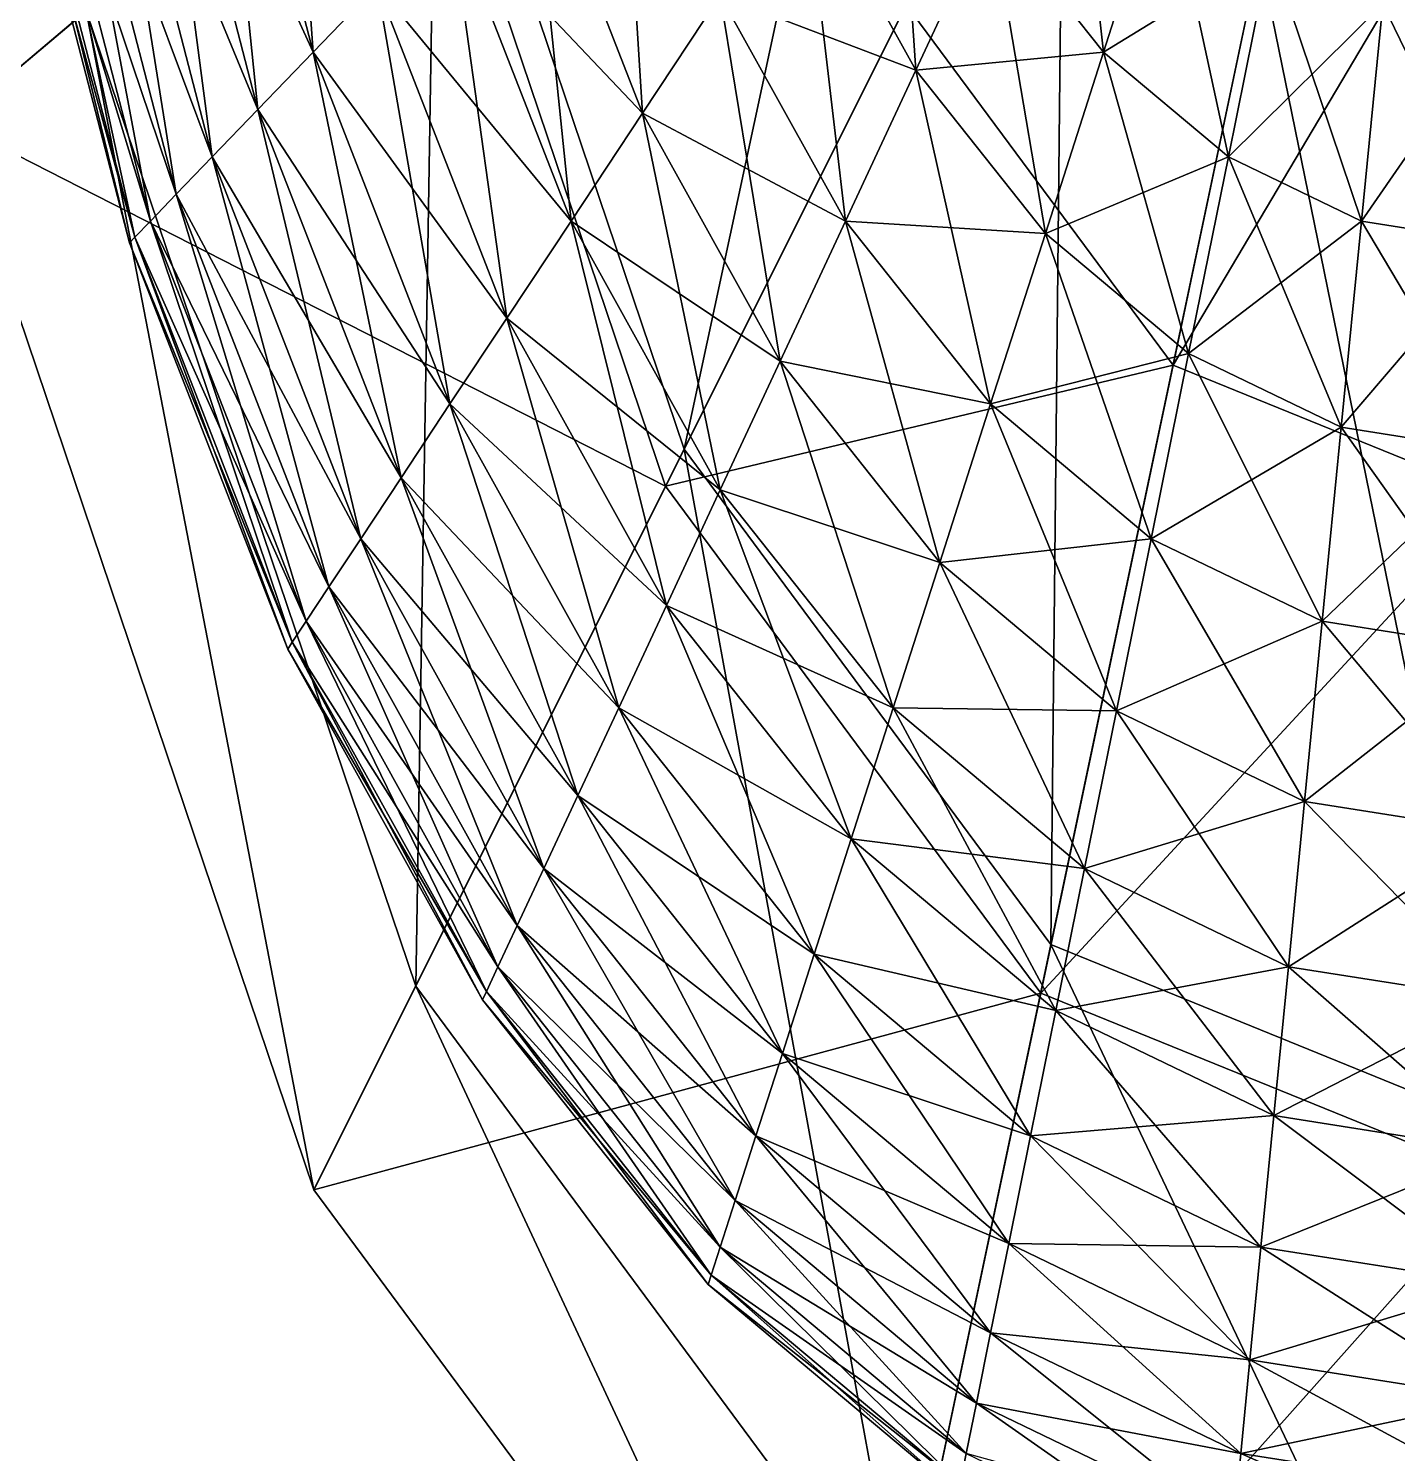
# Model space of a CAD drawing. Header units: metres. Extents: x -1.48 to 1.48, y -3.04 to 2.
# Drawn here: x -0.4557 to -0.0314, y -2.8162 to -2.3746 of the extents above; entities that cross this region are included whole.
import ezdxf

# ---------------------------------------------------------------- set-up
doc = ezdxf.new("R2010")
doc.units = ezdxf.units.M

msp = doc.modelspace()

# ---------------------------------------------------------------- linework, layer by layer
at = {"layer": 'Sphere 2'}
for points in [[(-0.33677, -2.28393, -0.005), (-0.47897, -2.40381, -0.005), (-0.52, -2, -0.005)], [(-0.47897, -2.40381, -0.005), (-0.4378, -2.3691, -0.22336), (-0.4753, -2, -0.22336)], [(0, -2.38181, -0.48945), (0, -2, -0.525), (-0.07412, -2.35168, -0.48945)], [(-0.25246, -2.50493, -0.38687), (-0.17584, -2.14825, -0.48945), (-0.32926, -2.2776, -0.38687)], [(-0.25246, -2.50493, -0.38687), (-0.13483, -2.26965, -0.48945), (-0.17584, -2.14825, -0.48945)], [(-0.1388, -2.65853, -0.38687), (-0.13483, -2.26965, -0.48945), (-0.25246, -2.50493, -0.38687)], [(-0.1388, -2.65853, -0.38687), (-0.07412, -2.35168, -0.48945), (-0.13483, -2.26965, -0.48945)], [(-0.33568, -2.67136, -0.22336), (-0.32926, -2.2776, -0.38687), (-0.4378, -2.3691, -0.22336)], [(-0.33568, -2.67136, -0.22336), (-0.25246, -2.50493, -0.38687), (-0.32926, -2.2776, -0.38687)], [(-0.25822, -2.51644, -0.005), (-0.47897, -2.40381, -0.005), (-0.33677, -2.28393, -0.005)], [(-0.18362, -2.36725, -0.005), (-0.25822, -2.51644, -0.005), (-0.33677, -2.28393, -0.005)], [(-0.05994, -2.28439, -0.005), (-0.10095, -2.47897, -0.005), (-0.18362, -2.36725, -0.005)], [(0, -2.30875, -0.005), (-0.10095, -2.47897, -0.005), (-0.05994, -2.28439, -0.005)], [(0, -2.30875, -0.005), (0, -2.52, -0.005), (-0.10095, -2.47897, -0.005)], [(0, -2.71494, -0.38687), (-0.07412, -2.35168, -0.48945), (-0.1388, -2.65853, -0.38687)], [(0, -2.71494, -0.38687), (0, -2.38181, -0.48945), (-0.07412, -2.35168, -0.48945)], [(-0.36725, -2.7345, -0.005), (-0.4378, -2.3691, -0.22336), (-0.47897, -2.40381, -0.005)], [(-0.36725, -2.7345, -0.005), (-0.33568, -2.67136, -0.22336), (-0.4378, -2.3691, -0.22336)], [(-0.10095, -2.47897, -0.005), (-0.25822, -2.51644, -0.005), (-0.18362, -2.36725, -0.005)], [(-0.25822, -2.51644, -0.005), (-0.36725, -2.7345, -0.005), (-0.47897, -2.40381, -0.005)], [(-0.10095, -2.47897, -0.005), (-0.14196, -2.67355, -0.005), (-0.25822, -2.51644, -0.005)], [(0, -2.52, -0.005), (-0.14196, -2.67355, -0.005), (-0.10095, -2.47897, -0.005)], [(-0.18455, -2.8756, -0.22336), (-0.25246, -2.50493, -0.38687), (-0.33568, -2.67136, -0.22336)], [(-0.18455, -2.8756, -0.22336), (-0.1388, -2.65853, -0.38687), (-0.25246, -2.50493, -0.38687)], [(-0.14196, -2.67355, -0.005), (-0.36725, -2.7345, -0.005), (-0.25822, -2.51644, -0.005)], [(0, -2.52, -0.005), (0, -2.73125, -0.005), (-0.14196, -2.67355, -0.005)], [(0, -2.9506, -0.22336), (-0.1388, -2.65853, -0.38687), (-0.18455, -2.8756, -0.22336)], [(0, -2.9506, -0.22336), (0, -2.71494, -0.38687), (-0.1388, -2.65853, -0.38687)], [(-0.2019, -2.95794, -0.005), (-0.33568, -2.67136, -0.22336), (-0.36725, -2.7345, -0.005)], [(-0.2019, -2.95794, -0.005), (-0.18455, -2.8756, -0.22336), (-0.33568, -2.67136, -0.22336)], [(-0.14196, -2.67355, -0.005), (-0.2019, -2.95794, -0.005), (-0.36725, -2.7345, -0.005)], [(0, -2.73125, -0.005), (-0.2019, -2.95794, -0.005), (-0.14196, -2.67355, -0.005)], [(0, -2.73125, -0.005), (0, -3.04, -0.005), (-0.2019, -2.95794, -0.005)]]:
    msp.add_3dface(points, dxfattribs=at)
at = {"layer": 'Sphere 3'}
for points in [[(-0.3675, -2.38192, -0.245), (-0.37718, -2.24711, -0.28105), (-0.39876, -2.26125, -0.245)], [(-0.3675, -2.38192, -0.245), (-0.34761, -2.36125, -0.28105), (-0.37718, -2.24711, -0.28105)], [(-0.3675, -2.38192, 0.245), (-0.41731, -2.2734, 0.20708), (-0.39876, -2.26125, 0.245)], [(-0.38459, -2.39968, -0.20708), (-0.39876, -2.26125, -0.245), (-0.41731, -2.2734, -0.20708)], [(-0.34761, -2.36125, 0.28105), (-0.3675, -2.38192, 0.245), (-0.39876, -2.26125, 0.245)], [(-0.38459, -2.39968, -0.20708), (-0.3675, -2.38192, -0.245), (-0.39876, -2.26125, -0.245)], [(-0.38459, -2.39968, 0.20708), (-0.43268, -2.28347, 0.16759), (-0.41731, -2.2734, 0.20708)], [(-0.39876, -2.4144, -0.16759), (-0.41731, -2.2734, -0.20708), (-0.43268, -2.28347, -0.16759)], [(-0.3675, -2.38192, 0.245), (-0.38459, -2.39968, 0.20708), (-0.41731, -2.2734, 0.20708)], [(-0.39876, -2.4144, -0.16759), (-0.38459, -2.39968, -0.20708), (-0.41731, -2.2734, -0.20708)], [(-0.39876, -2.4144, 0.16759), (-0.44476, -2.29138, 0.12682), (-0.43268, -2.28347, 0.16759)], [(-0.40989, -2.42597, -0.12682), (-0.43268, -2.28347, -0.16759), (-0.44476, -2.29138, -0.12682)], [(-0.38459, -2.39968, 0.20708), (-0.39876, -2.4144, 0.16759), (-0.43268, -2.28347, 0.16759)], [(-0.40989, -2.42597, -0.12682), (-0.39876, -2.4144, -0.16759), (-0.43268, -2.28347, -0.16759)], [(-0.26542, -2.40089, -0.34648), (-0.27277, -2.28347, -0.37536), (-0.30006, -2.31183, -0.34648)], [(-0.26542, -2.40089, -0.34648), (-0.24128, -2.36442, -0.37536), (-0.27277, -2.28347, -0.37536)], [(-0.18066, -2.38754, -0.40138), (-0.18768, -2.28347, -0.42435), (-0.2153, -2.32518, -0.40138)], [(-0.18066, -2.38754, -0.40138), (-0.15748, -2.33782, -0.42435), (-0.18768, -2.28347, -0.42435)], [(-0.1225, -2.38192, -0.42435), (-0.13311, -2.28554, -0.44409), (-0.15748, -2.33782, -0.42435)], [(-0.1225, -2.38192, -0.42435), (-0.10354, -2.32281, -0.44409), (-0.13311, -2.28554, -0.44409)], [(-0.40989, -2.42597, 0.12682), (-0.45345, -2.29708, 0.08509), (-0.44476, -2.29138, 0.12682)], [(-0.4179, -2.4343, -0.08509), (-0.44476, -2.29138, -0.12682), (-0.45345, -2.29708, -0.08509)], [(-0.39876, -2.4144, 0.16759), (-0.40989, -2.42597, 0.12682), (-0.44476, -2.29138, 0.12682)], [(-0.4179, -2.4343, -0.08509), (-0.40989, -2.42597, -0.12682), (-0.44476, -2.29138, -0.12682)], [(-0.42274, -2.43932, 0.04271), (-0.46045, -2.30166, 0), (-0.4587, -2.30051, 0.04271)], [(-0.42435, -2.441, 0), (-0.4587, -2.30051, -0.04271), (-0.46045, -2.30166, 0)], [(-0.4179, -2.4343, 0.08509), (-0.4587, -2.30051, 0.04271), (-0.45345, -2.29708, 0.08509)], [(-0.42274, -2.43932, -0.04271), (-0.45345, -2.29708, -0.08509), (-0.4587, -2.30051, -0.04271)], [(-0.4179, -2.4343, 0.08509), (-0.42274, -2.43932, 0.04271), (-0.4587, -2.30051, 0.04271)], [(-0.42435, -2.441, 0), (-0.42274, -2.43932, -0.04271), (-0.4587, -2.30051, -0.04271)], [(-0.40989, -2.42597, 0.12682), (-0.4179, -2.4343, 0.08509), (-0.45345, -2.29708, 0.08509)], [(-0.42274, -2.43932, -0.04271), (-0.4179, -2.4343, -0.08509), (-0.45345, -2.29708, -0.08509)], [(-0.42274, -2.43932, 0.04271), (-0.42435, -2.441, 0), (-0.46045, -2.30166, 0)], [(-0.26542, -2.40089, 0.34648), (-0.32507, -2.33783, 0.31497), (-0.30006, -2.31183, 0.34648)], [(-0.28754, -2.4343, -0.31497), (-0.30006, -2.31183, -0.34648), (-0.32507, -2.33783, -0.31497)], [(-0.24128, -2.36442, 0.37536), (-0.26542, -2.40089, 0.34648), (-0.30006, -2.31183, 0.34648)], [(-0.28754, -2.4343, -0.31497), (-0.26542, -2.40089, -0.34648), (-0.30006, -2.31183, -0.34648)], [(-0.18066, -2.38754, 0.40138), (-0.24128, -2.36442, 0.37536), (-0.2153, -2.32518, 0.40138)], [(-0.20245, -2.4343, -0.37536), (-0.2153, -2.32518, -0.40138), (-0.24128, -2.36442, -0.37536)], [(-0.15748, -2.33783, 0.42435), (-0.18066, -2.38754, 0.40138), (-0.2153, -2.32518, 0.40138)], [(-0.20245, -2.4343, -0.37536), (-0.18066, -2.38754, -0.40138), (-0.2153, -2.32518, -0.40138)], [(-0.10354, -2.32281, 0.44409), (-0.1225, -2.38192, 0.42435), (-0.15748, -2.33783, 0.42435)], [(-0.07083, -2.35027, 0.44409), (-0.1225, -2.38192, 0.42435), (-0.10354, -2.32281, 0.44409)], [(-0.08379, -2.4144, -0.42435), (-0.10354, -2.32281, -0.44409), (-0.1225, -2.38192, -0.42435)], [(-0.08379, -2.4144, -0.42435), (-0.07083, -2.35027, -0.44409), (-0.10354, -2.32281, -0.44409)], [(-0.28754, -2.4343, 0.31497), (-0.34761, -2.36125, 0.28105), (-0.32507, -2.33783, 0.31497)], [(-0.30748, -2.46441, -0.28105), (-0.32507, -2.33783, -0.31497), (-0.34761, -2.36125, -0.28105)], [(-0.26542, -2.40089, 0.34648), (-0.28754, -2.4343, 0.31497), (-0.32507, -2.33783, 0.31497)], [(-0.30748, -2.46441, -0.28105), (-0.28754, -2.4343, -0.31497), (-0.32507, -2.33783, -0.31497)], [(-0.14052, -2.43812, -0.40138), (-0.15748, -2.33782, -0.42435), (-0.18066, -2.38754, -0.40138)], [(-0.1225, -2.38192, 0.42435), (-0.18066, -2.38754, 0.40138), (-0.15748, -2.33783, 0.42435)], [(-0.14052, -2.43812, -0.40138), (-0.1225, -2.38192, -0.42435), (-0.15748, -2.33782, -0.42435)], [(-0.07083, -2.35027, 0.44409), (-0.08379, -2.4144, 0.42435), (-0.1225, -2.38192, 0.42435)], [(-0.03596, -2.36709, 0.44409), (-0.08379, -2.4144, 0.42435), (-0.07083, -2.35027, 0.44409)], [(-0.04254, -2.4343, -0.42435), (-0.07083, -2.35027, -0.44409), (-0.08379, -2.4144, -0.42435)], [(-0.04254, -2.4343, -0.42435), (-0.03596, -2.36709, -0.44409), (-0.07083, -2.35027, -0.44409)], [(-0.30748, -2.46441, 0.28105), (-0.3675, -2.38192, 0.245), (-0.34761, -2.36125, 0.28105)], [(-0.32507, -2.49098, -0.245), (-0.34761, -2.36125, -0.28105), (-0.3675, -2.38192, -0.245)], [(-0.28754, -2.4343, 0.31497), (-0.30748, -2.46441, 0.28105), (-0.34761, -2.36125, 0.28105)], [(-0.32507, -2.49098, -0.245), (-0.30748, -2.46441, -0.28105), (-0.34761, -2.36125, -0.28105)], [(-0.20245, -2.4343, 0.37536), (-0.26542, -2.40089, 0.34648), (-0.24128, -2.36442, 0.37536)], [(-0.22271, -2.47776, -0.34648), (-0.24128, -2.36442, -0.37536), (-0.26542, -2.40089, -0.34648)], [(-0.18066, -2.38754, 0.40138), (-0.20245, -2.4343, 0.37536), (-0.24128, -2.36442, 0.37536)], [(-0.22271, -2.47776, -0.34648), (-0.20245, -2.4343, -0.37536), (-0.24128, -2.36442, -0.37536)], [(-0.03596, -2.36709, 0.44409), (-0.04254, -2.4343, 0.42435), (-0.08379, -2.4144, 0.42435)], [(0, -2.37275, 0.44409), (-0.04254, -2.4343, 0.42435), (-0.03596, -2.36709, 0.44409)], [(0, -2.441, -0.42435), (-0.03596, -2.36709, -0.44409), (-0.04254, -2.4343, -0.42435)], [(0, -2.441, -0.42435), (0, -2.37275, -0.44409), (-0.03596, -2.36709, -0.44409)], [(0, -2.37275, 0.44409), (0, -2.441, 0.42435), (-0.04254, -2.4343, 0.42435)], [(-0.32507, -2.49098, 0.245), (-0.38459, -2.39968, 0.20708), (-0.3675, -2.38192, 0.245)], [(-0.34019, -2.51382, -0.20708), (-0.3675, -2.38192, -0.245), (-0.38459, -2.39968, -0.20708)], [(-0.30748, -2.46441, 0.28105), (-0.32507, -2.49098, 0.245), (-0.3675, -2.38192, 0.245)], [(-0.34019, -2.51382, -0.20708), (-0.32507, -2.49098, -0.245), (-0.3675, -2.38192, -0.245)], [(-0.1225, -2.38192, 0.42435), (-0.14052, -2.43812, 0.40138), (-0.18066, -2.38754, 0.40138)], [(-0.08379, -2.4144, 0.42435), (-0.14052, -2.43812, 0.40138), (-0.1225, -2.38192, 0.42435)], [(-0.09612, -2.47538, -0.40138), (-0.1225, -2.38192, -0.42435), (-0.14052, -2.43812, -0.40138)], [(-0.09612, -2.47538, -0.40138), (-0.08379, -2.4144, -0.42435), (-0.1225, -2.38192, -0.42435)], [(-0.14052, -2.43812, 0.40138), (-0.20245, -2.4343, 0.37536), (-0.18066, -2.38754, 0.40138)], [(-0.15748, -2.49098, -0.37536), (-0.18066, -2.38754, -0.40138), (-0.20245, -2.4343, -0.37536)], [(-0.15748, -2.49098, -0.37536), (-0.14052, -2.43812, -0.40138), (-0.18066, -2.38754, -0.40138)], [(-0.34019, -2.51382, 0.20708), (-0.39876, -2.4144, 0.16759), (-0.38459, -2.39968, 0.20708)], [(-0.35272, -2.53275, -0.16759), (-0.38459, -2.39968, -0.20708), (-0.39876, -2.4144, -0.16759)], [(-0.32507, -2.49098, 0.245), (-0.34019, -2.51382, 0.20708), (-0.38459, -2.39968, 0.20708)], [(-0.35272, -2.53275, -0.16759), (-0.34019, -2.51382, -0.20708), (-0.38459, -2.39968, -0.20708)], [(-0.22271, -2.47776, 0.34648), (-0.28754, -2.4343, 0.31497), (-0.26542, -2.40089, 0.34648)], [(-0.24128, -2.51758, -0.31497), (-0.26542, -2.40089, -0.34648), (-0.28754, -2.4343, -0.31497)], [(-0.20245, -2.4343, 0.37536), (-0.22271, -2.47776, 0.34648), (-0.26542, -2.40089, 0.34648)], [(-0.24128, -2.51758, -0.31497), (-0.22271, -2.47776, -0.34648), (-0.26542, -2.40089, -0.34648)], [(-0.35272, -2.53275, 0.16759), (-0.40989, -2.42597, 0.12682), (-0.39876, -2.4144, 0.16759)], [(-0.36257, -2.54762, -0.12682), (-0.39876, -2.4144, -0.16759), (-0.40989, -2.42597, -0.12682)], [(-0.34019, -2.51382, 0.20708), (-0.35272, -2.53275, 0.16759), (-0.39876, -2.4144, 0.16759)], [(-0.36257, -2.54762, -0.12682), (-0.35272, -2.53275, -0.16759), (-0.39876, -2.4144, -0.16759)], [(-0.08379, -2.4144, 0.42435), (-0.09612, -2.47538, 0.40138), (-0.14052, -2.43812, 0.40138)], [(-0.04254, -2.4343, 0.42435), (-0.09612, -2.47538, 0.40138), (-0.08379, -2.4144, 0.42435)], [(-0.0488, -2.49821, -0.40138), (-0.08379, -2.4144, -0.42435), (-0.09612, -2.47538, -0.40138)], [(-0.0488, -2.49821, -0.40138), (-0.04254, -2.4343, -0.42435), (-0.08379, -2.4144, -0.42435)], [(-0.36257, -2.54762, 0.12682), (-0.4179, -2.4343, 0.08509), (-0.40989, -2.42597, 0.12682)], [(-0.36966, -2.55833, -0.08509), (-0.40989, -2.42597, -0.12682), (-0.4179, -2.4343, -0.08509)], [(-0.35272, -2.53275, 0.16759), (-0.36257, -2.54762, 0.12682), (-0.40989, -2.42597, 0.12682)], [(-0.36966, -2.55833, -0.08509), (-0.36257, -2.54762, -0.12682), (-0.40989, -2.42597, -0.12682)], [(-0.36966, -2.55833, 0.08509), (-0.42274, -2.43932, 0.04271), (-0.4179, -2.4343, 0.08509)], [(-0.37393, -2.56478, -0.04271), (-0.4179, -2.4343, -0.08509), (-0.42274, -2.43932, -0.04271)], [(-0.36257, -2.54762, 0.12682), (-0.36966, -2.55833, 0.08509), (-0.4179, -2.4343, 0.08509)], [(-0.37393, -2.56478, -0.04271), (-0.36966, -2.55833, -0.08509), (-0.4179, -2.4343, -0.08509)], [(-0.24128, -2.51758, 0.31497), (-0.30748, -2.46441, 0.28105), (-0.28754, -2.4343, 0.31497)], [(-0.258, -2.55346, -0.28105), (-0.28754, -2.4343, -0.31497), (-0.30748, -2.46441, -0.28105)], [(-0.22271, -2.47776, 0.34648), (-0.24128, -2.51758, 0.31497), (-0.28754, -2.4343, 0.31497)], [(-0.258, -2.55346, -0.28105), (-0.24128, -2.51758, -0.31497), (-0.28754, -2.4343, -0.31497)], [(-0.15748, -2.49098, 0.37536), (-0.22271, -2.47776, 0.34648), (-0.20245, -2.4343, 0.37536)], [(-0.17324, -2.54011, -0.34648), (-0.20245, -2.4343, -0.37536), (-0.22271, -2.47776, -0.34648)], [(-0.14052, -2.43812, 0.40138), (-0.15748, -2.49098, 0.37536), (-0.20245, -2.4343, 0.37536)], [(-0.17324, -2.54011, -0.34648), (-0.15748, -2.49098, -0.37536), (-0.20245, -2.4343, -0.37536)], [(-0.04254, -2.4343, 0.42435), (-0.0488, -2.49821, 0.40138), (-0.09612, -2.47538, 0.40138)], [(0, -2.441, 0.42435), (-0.0488, -2.49821, 0.40138), (-0.04254, -2.4343, 0.42435)], [(0, -2.50589, -0.40138), (-0.04254, -2.4343, -0.42435), (-0.0488, -2.49821, -0.40138)], [(0, -2.50589, -0.40138), (0, -2.441, -0.42435), (-0.04254, -2.4343, -0.42435)], [(-0.37393, -2.56478, 0.04271), (-0.42435, -2.441, 0), (-0.42274, -2.43932, 0.04271)], [(-0.37536, -2.56694, 0), (-0.42274, -2.43932, -0.04271), (-0.42435, -2.441, 0)], [(-0.37393, -2.56478, 0.04271), (-0.37536, -2.56694, 0), (-0.42435, -2.441, 0)], [(-0.36966, -2.55833, 0.08509), (-0.37393, -2.56478, 0.04271), (-0.42274, -2.43932, 0.04271)], [(-0.37536, -2.56694, 0), (-0.37393, -2.56478, -0.04271), (-0.42274, -2.43932, -0.04271)], [(-0.09612, -2.47538, 0.40138), (-0.15748, -2.49098, 0.37536), (-0.14052, -2.43812, 0.40138)], [(-0.10772, -2.53275, -0.37536), (-0.14052, -2.43812, -0.40138), (-0.15748, -2.49098, -0.37536)], [(-0.10772, -2.53275, -0.37536), (-0.09612, -2.47538, -0.40138), (-0.14052, -2.43812, -0.40138)], [(0, -2.441, 0.42435), (0, -2.50589, 0.40138), (-0.0488, -2.49821, 0.40138)], [(-0.258, -2.55346, 0.28105), (-0.32507, -2.49098, 0.245), (-0.30748, -2.46441, 0.28105)], [(-0.27277, -2.58513, -0.245), (-0.30748, -2.46441, -0.28105), (-0.32507, -2.49098, -0.245)], [(-0.24128, -2.51758, 0.31497), (-0.258, -2.55346, 0.28105), (-0.30748, -2.46441, 0.28105)], [(-0.27277, -2.58513, -0.245), (-0.258, -2.55346, -0.28105), (-0.30748, -2.46441, -0.28105)], [(-0.09612, -2.47538, 0.40138), (-0.10772, -2.53275, 0.37536), (-0.15748, -2.49098, 0.37536)], [(-0.0488, -2.49821, 0.40138), (-0.10772, -2.53275, 0.37536), (-0.09612, -2.47538, 0.40138)], [(-0.05469, -2.55832, -0.37536), (-0.09612, -2.47538, -0.40138), (-0.10772, -2.53275, -0.37536)], [(-0.05469, -2.55832, -0.37536), (-0.0488, -2.49821, -0.40138), (-0.09612, -2.47538, -0.40138)], [(-0.17324, -2.54011, 0.34648), (-0.24128, -2.51758, 0.31497), (-0.22271, -2.47776, 0.34648)], [(-0.18768, -2.58513, -0.31497), (-0.22271, -2.47776, -0.34648), (-0.24128, -2.51758, -0.31497)], [(-0.15748, -2.49098, 0.37536), (-0.17324, -2.54011, 0.34648), (-0.22271, -2.47776, 0.34648)], [(-0.18768, -2.58513, -0.31497), (-0.17324, -2.54011, -0.34648), (-0.22271, -2.47776, -0.34648)], [(-0.27277, -2.58513, 0.245), (-0.34019, -2.51382, 0.20708), (-0.32507, -2.49098, 0.245)], [(-0.28545, -2.61235, -0.20708), (-0.32507, -2.49098, -0.245), (-0.34019, -2.51382, -0.20708)], [(-0.258, -2.55346, 0.28105), (-0.27277, -2.58513, 0.245), (-0.32507, -2.49098, 0.245)], [(-0.28545, -2.61235, -0.20708), (-0.27277, -2.58513, -0.245), (-0.32507, -2.49098, -0.245)], [(-0.10772, -2.53275, 0.37536), (-0.17324, -2.54011, 0.34648), (-0.15748, -2.49098, 0.37536)], [(-0.1185, -2.58606, -0.34648), (-0.15748, -2.49098, -0.37536), (-0.17324, -2.54011, -0.34648)], [(-0.1185, -2.58606, -0.34648), (-0.10772, -2.53275, -0.37536), (-0.15748, -2.49098, -0.37536)], [(-0.0488, -2.49821, 0.40138), (-0.05469, -2.55832, 0.37536), (-0.10772, -2.53275, 0.37536)], [(0, -2.50589, 0.40138), (-0.05469, -2.55832, 0.37536), (-0.0488, -2.49821, 0.40138)], [(0, -2.56694, -0.37536), (-0.0488, -2.49821, -0.40138), (-0.05469, -2.55832, -0.37536)], [(0, -2.56694, -0.37536), (0, -2.50589, -0.40138), (-0.0488, -2.49821, -0.40138)], [(0, -2.50589, 0.40138), (0, -2.56694, 0.37536), (-0.05469, -2.55832, 0.37536)], [(-0.28545, -2.61235, 0.20708), (-0.35272, -2.53275, 0.16759), (-0.34019, -2.51382, 0.20708)], [(-0.29597, -2.6349, -0.16759), (-0.34019, -2.51382, -0.20708), (-0.35272, -2.53275, -0.16759)], [(-0.27277, -2.58513, 0.245), (-0.28545, -2.61235, 0.20708), (-0.34019, -2.51382, 0.20708)], [(-0.29597, -2.6349, -0.16759), (-0.28545, -2.61235, -0.20708), (-0.34019, -2.51382, -0.20708)], [(-0.18768, -2.58513, 0.31497), (-0.258, -2.55346, 0.28105), (-0.24128, -2.51758, 0.31497)], [(-0.20069, -2.6257, -0.28105), (-0.24128, -2.51758, -0.31497), (-0.258, -2.55346, -0.28105)], [(-0.17324, -2.54011, 0.34648), (-0.18768, -2.58513, 0.31497), (-0.24128, -2.51758, 0.31497)], [(-0.20069, -2.6257, -0.28105), (-0.18768, -2.58513, -0.31497), (-0.24128, -2.51758, -0.31497)], [(-0.29597, -2.6349, 0.16759), (-0.36257, -2.54762, 0.12682), (-0.35272, -2.53275, 0.16759)], [(-0.30423, -2.65263, -0.12682), (-0.35272, -2.53275, -0.16759), (-0.36257, -2.54762, -0.12682)], [(-0.28545, -2.61235, 0.20708), (-0.29597, -2.6349, 0.16759), (-0.35272, -2.53275, 0.16759)], [(-0.30423, -2.65263, -0.12682), (-0.29597, -2.6349, -0.16759), (-0.35272, -2.53275, -0.16759)], [(-0.10772, -2.53275, 0.37536), (-0.1185, -2.58606, 0.34648), (-0.17324, -2.54011, 0.34648)], [(-0.05469, -2.55832, 0.37536), (-0.1185, -2.58606, 0.34648), (-0.10772, -2.53275, 0.37536)], [(-0.06016, -2.61419, -0.34648), (-0.10772, -2.53275, -0.37536), (-0.1185, -2.58606, -0.34648)], [(-0.06016, -2.61419, -0.34648), (-0.05469, -2.55832, -0.37536), (-0.10772, -2.53275, -0.37536)], [(-0.1185, -2.58606, 0.34648), (-0.18768, -2.58513, 0.31497), (-0.17324, -2.54011, 0.34648)], [(-0.12838, -2.6349, -0.31497), (-0.17324, -2.54011, -0.34648), (-0.18768, -2.58513, -0.31497)], [(-0.12838, -2.6349, -0.31497), (-0.1185, -2.58606, -0.34648), (-0.17324, -2.54011, -0.34648)], [(-0.30423, -2.65263, 0.12682), (-0.36966, -2.55833, 0.08509), (-0.36257, -2.54762, 0.12682)], [(-0.31018, -2.66539, -0.08509), (-0.36257, -2.54762, -0.12682), (-0.36966, -2.55833, -0.08509)], [(-0.29597, -2.6349, 0.16759), (-0.30423, -2.65263, 0.12682), (-0.36257, -2.54762, 0.12682)], [(-0.31018, -2.66539, -0.08509), (-0.30423, -2.65263, -0.12682), (-0.36257, -2.54762, -0.12682)], [(-0.20069, -2.6257, 0.28105), (-0.27277, -2.58513, 0.245), (-0.258, -2.55346, 0.28105)], [(-0.21217, -2.6615, -0.245), (-0.258, -2.55346, -0.28105), (-0.27277, -2.58513, -0.245)], [(-0.18768, -2.58513, 0.31497), (-0.20069, -2.6257, 0.28105), (-0.258, -2.55346, 0.28105)], [(-0.21217, -2.6615, -0.245), (-0.20069, -2.6257, -0.28105), (-0.258, -2.55346, -0.28105)], [(-0.31018, -2.66539, 0.08509), (-0.37393, -2.56478, 0.04271), (-0.36966, -2.55833, 0.08509)], [(-0.31377, -2.67308, -0.04271), (-0.36966, -2.55833, -0.08509), (-0.37393, -2.56478, -0.04271)], [(-0.30423, -2.65263, 0.12682), (-0.31018, -2.66539, 0.08509), (-0.36966, -2.55833, 0.08509)], [(-0.31377, -2.67308, -0.04271), (-0.31018, -2.66539, -0.08509), (-0.36966, -2.55833, -0.08509)], [(-0.05469, -2.55832, 0.37536), (-0.06016, -2.61419, 0.34648), (-0.1185, -2.58606, 0.34648)], [(0, -2.56694, 0.37536), (-0.06016, -2.61419, 0.34648), (-0.05469, -2.55832, 0.37536)], [(0, -2.62367, -0.34648), (-0.05469, -2.55832, -0.37536), (-0.06016, -2.61419, -0.34648)], [(0, -2.62367, -0.34648), (0, -2.56694, -0.37536), (-0.05469, -2.55832, -0.37536)], [(-0.31377, -2.67308, 0.04271), (-0.37536, -2.56694, 0), (-0.37393, -2.56478, 0.04271)], [(-0.31496, -2.67565, 0), (-0.37393, -2.56478, -0.04271), (-0.37536, -2.56694, 0)], [(-0.31018, -2.66539, 0.08509), (-0.31377, -2.67308, 0.04271), (-0.37393, -2.56478, 0.04271)], [(-0.31496, -2.67565, 0), (-0.31377, -2.67308, -0.04271), (-0.37393, -2.56478, -0.04271)], [(-0.31377, -2.67308, 0.04271), (-0.31496, -2.67565, 0), (-0.37536, -2.56694, 0)], [(0, -2.56694, 0.37536), (0, -2.62367, 0.34648), (-0.06016, -2.61419, 0.34648)], [(-0.21217, -2.6615, 0.245), (-0.28545, -2.61235, 0.20708), (-0.27277, -2.58513, 0.245)], [(-0.22204, -2.69227, -0.20708), (-0.27277, -2.58513, -0.245), (-0.28545, -2.61235, -0.20708)], [(-0.20069, -2.6257, 0.28105), (-0.21217, -2.6615, 0.245), (-0.27277, -2.58513, 0.245)], [(-0.22204, -2.69227, -0.20708), (-0.21217, -2.6615, -0.245), (-0.27277, -2.58513, -0.245)], [(-0.12838, -2.6349, 0.31497), (-0.20069, -2.6257, 0.28105), (-0.18768, -2.58513, 0.31497)], [(-0.13728, -2.67892, -0.28105), (-0.18768, -2.58513, -0.31497), (-0.20069, -2.6257, -0.28105)], [(-0.1185, -2.58606, 0.34648), (-0.12838, -2.6349, 0.31497), (-0.18768, -2.58513, 0.31497)], [(-0.13728, -2.67892, -0.28105), (-0.12838, -2.6349, -0.31497), (-0.18768, -2.58513, -0.31497)], [(-0.06016, -2.61419, 0.34648), (-0.12838, -2.6349, 0.31497), (-0.1185, -2.58606, 0.34648)], [(-0.06518, -2.66539, -0.31497), (-0.1185, -2.58606, -0.34648), (-0.12838, -2.6349, -0.31497)], [(-0.06518, -2.66539, -0.31497), (-0.06016, -2.61419, -0.34648), (-0.1185, -2.58606, -0.34648)], [(-0.22204, -2.69227, 0.20708), (-0.29597, -2.6349, 0.16759), (-0.28545, -2.61235, 0.20708)], [(-0.23022, -2.71777, -0.16759), (-0.28545, -2.61235, -0.20708), (-0.29597, -2.6349, -0.16759)], [(-0.21217, -2.6615, 0.245), (-0.22204, -2.69227, 0.20708), (-0.28545, -2.61235, 0.20708)], [(-0.23022, -2.71777, -0.16759), (-0.22204, -2.69227, -0.20708), (-0.28545, -2.61235, -0.20708)], [(-0.06016, -2.61419, 0.34648), (-0.06518, -2.66539, 0.31497), (-0.12838, -2.6349, 0.31497)], [(0, -2.62367, 0.34648), (-0.06518, -2.66539, 0.31497), (-0.06016, -2.61419, 0.34648)], [(0, -2.67565, -0.31497), (-0.06016, -2.61419, -0.34648), (-0.06518, -2.66539, -0.31497)], [(0, -2.67565, -0.31497), (0, -2.62367, -0.34648), (-0.06016, -2.61419, -0.34648)], [(-0.13728, -2.67892, 0.28105), (-0.21217, -2.6615, 0.245), (-0.20069, -2.6257, 0.28105)], [(-0.14514, -2.71777, -0.245), (-0.20069, -2.6257, -0.28105), (-0.21217, -2.6615, -0.245)], [(-0.12838, -2.6349, 0.31497), (-0.13728, -2.67892, 0.28105), (-0.20069, -2.6257, 0.28105)], [(-0.14514, -2.71777, -0.245), (-0.13728, -2.67892, -0.28105), (-0.20069, -2.6257, -0.28105)], [(0, -2.62367, 0.34648), (0, -2.67565, 0.31497), (-0.06518, -2.66539, 0.31497)], [(-0.23022, -2.71777, 0.16759), (-0.30423, -2.65263, 0.12682), (-0.29597, -2.6349, 0.16759)], [(-0.23665, -2.73781, -0.12682), (-0.29597, -2.6349, -0.16759), (-0.30423, -2.65263, -0.12682)], [(-0.22204, -2.69227, 0.20708), (-0.23022, -2.71777, 0.16759), (-0.29597, -2.6349, 0.16759)], [(-0.23665, -2.73781, -0.12682), (-0.23022, -2.71777, -0.16759), (-0.29597, -2.6349, -0.16759)], [(-0.06518, -2.66539, 0.31497), (-0.13728, -2.67892, 0.28105), (-0.12838, -2.6349, 0.31497)], [(-0.0697, -2.71151, -0.28105), (-0.12838, -2.6349, -0.31497), (-0.13728, -2.67892, -0.28105)], [(-0.0697, -2.71151, -0.28105), (-0.06518, -2.66539, -0.31497), (-0.12838, -2.6349, -0.31497)], [(-0.23665, -2.73781, 0.12682), (-0.31018, -2.66539, 0.08509), (-0.30423, -2.65263, 0.12682)], [(-0.24128, -2.75223, -0.08509), (-0.30423, -2.65263, -0.12682), (-0.31018, -2.66539, -0.08509)], [(-0.23022, -2.71777, 0.16759), (-0.23665, -2.73781, 0.12682), (-0.30423, -2.65263, 0.12682)], [(-0.24128, -2.75223, -0.08509), (-0.23665, -2.73781, -0.12682), (-0.30423, -2.65263, -0.12682)], [(-0.14514, -2.71777, 0.245), (-0.22204, -2.69227, 0.20708), (-0.21217, -2.6615, 0.245)], [(-0.15189, -2.75116, -0.20708), (-0.21217, -2.6615, -0.245), (-0.22204, -2.69227, -0.20708)], [(-0.13728, -2.67892, 0.28105), (-0.14514, -2.71777, 0.245), (-0.21217, -2.6615, 0.245)], [(-0.15189, -2.75116, -0.20708), (-0.14514, -2.71777, -0.245), (-0.21217, -2.6615, -0.245)], [(-0.24128, -2.75223, 0.08509), (-0.31377, -2.67308, 0.04271), (-0.31018, -2.66539, 0.08509)], [(-0.24407, -2.76093, -0.04271), (-0.31018, -2.66539, -0.08509), (-0.31377, -2.67308, -0.04271)], [(-0.23665, -2.73781, 0.12682), (-0.24128, -2.75223, 0.08509), (-0.31018, -2.66539, 0.08509)], [(-0.24407, -2.76093, -0.04271), (-0.24128, -2.75223, -0.08509), (-0.31018, -2.66539, -0.08509)], [(-0.06518, -2.66539, 0.31497), (-0.0697, -2.71151, 0.28105), (-0.13728, -2.67892, 0.28105)], [(0, -2.67565, 0.31497), (-0.0697, -2.71151, 0.28105), (-0.06518, -2.66539, 0.31497)], [(0, -2.72249, -0.28105), (-0.06518, -2.66539, -0.31497), (-0.0697, -2.71151, -0.28105)], [(0, -2.72249, -0.28105), (0, -2.67565, -0.31497), (-0.06518, -2.66539, -0.31497)], [(-0.24407, -2.76093, 0.04271), (-0.31496, -2.67565, 0), (-0.31377, -2.67308, 0.04271)], [(-0.245, -2.76383, 0), (-0.31377, -2.67308, -0.04271), (-0.31496, -2.67565, 0)], [(-0.24407, -2.76093, 0.04271), (-0.245, -2.76383, 0), (-0.31496, -2.67565, 0)], [(-0.24128, -2.75223, 0.08509), (-0.24407, -2.76093, 0.04271), (-0.31377, -2.67308, 0.04271)], [(-0.245, -2.76383, 0), (-0.24407, -2.76093, -0.04271), (-0.31377, -2.67308, -0.04271)], [(0, -2.67565, 0.31497), (0, -2.72249, 0.28105), (-0.0697, -2.71151, 0.28105)], [(-0.0697, -2.71151, 0.28105), (-0.14514, -2.71777, 0.245), (-0.13728, -2.67892, 0.28105)], [(-0.07369, -2.75223, -0.245), (-0.13728, -2.67892, -0.28105), (-0.14514, -2.71777, -0.245)], [(-0.07369, -2.75223, -0.245), (-0.0697, -2.71151, -0.28105), (-0.13728, -2.67892, -0.28105)], [(-0.15189, -2.75116, 0.20708), (-0.23022, -2.71777, 0.16759), (-0.22204, -2.69227, 0.20708)], [(-0.15748, -2.77882, -0.16759), (-0.22204, -2.69227, -0.20708), (-0.23022, -2.71777, -0.16759)], [(-0.14514, -2.71777, 0.245), (-0.15189, -2.75116, 0.20708), (-0.22204, -2.69227, 0.20708)], [(-0.15748, -2.77882, -0.16759), (-0.15189, -2.75116, -0.20708), (-0.22204, -2.69227, -0.20708)], [(-0.0697, -2.71151, 0.28105), (-0.07369, -2.75223, 0.245), (-0.14514, -2.71777, 0.245)], [(0, -2.72249, 0.28105), (-0.07369, -2.75223, 0.245), (-0.0697, -2.71151, 0.28105)], [(0, -2.76383, -0.245), (-0.0697, -2.71151, -0.28105), (-0.07369, -2.75223, -0.245)], [(0, -2.76383, -0.245), (0, -2.72249, -0.28105), (-0.0697, -2.71151, -0.28105)], [(-0.15748, -2.77882, 0.16759), (-0.23665, -2.73781, 0.12682), (-0.23022, -2.71777, 0.16759)], [(-0.16188, -2.80057, -0.12682), (-0.23022, -2.71777, -0.16759), (-0.23665, -2.73781, -0.12682)], [(-0.15189, -2.75116, 0.20708), (-0.15748, -2.77882, 0.16759), (-0.23022, -2.71777, 0.16759)], [(-0.16188, -2.80057, -0.12682), (-0.15748, -2.77882, -0.16759), (-0.23022, -2.71777, -0.16759)], [(-0.07369, -2.75223, 0.245), (-0.15189, -2.75116, 0.20708), (-0.14514, -2.71777, 0.245)], [(-0.07711, -2.78722, -0.20708), (-0.14514, -2.71777, -0.245), (-0.15189, -2.75116, -0.20708)], [(-0.07711, -2.78722, -0.20708), (-0.07369, -2.75223, -0.245), (-0.14514, -2.71777, -0.245)], [(0, -2.72249, 0.28105), (0, -2.76383, 0.245), (-0.07369, -2.75223, 0.245)], [(-0.16188, -2.80057, 0.12682), (-0.24128, -2.75223, 0.08509), (-0.23665, -2.73781, 0.12682)], [(-0.16504, -2.81622, -0.08509), (-0.23665, -2.73781, -0.12682), (-0.24128, -2.75223, -0.08509)], [(-0.15748, -2.77882, 0.16759), (-0.16188, -2.80057, 0.12682), (-0.23665, -2.73781, 0.12682)], [(-0.16504, -2.81622, -0.08509), (-0.16188, -2.80057, -0.12682), (-0.23665, -2.73781, -0.12682)], [(-0.07711, -2.78722, 0.20708), (-0.15748, -2.77882, 0.16759), (-0.15189, -2.75116, 0.20708)], [(-0.07995, -2.81622, -0.16759), (-0.15189, -2.75116, -0.20708), (-0.15748, -2.77882, -0.16759)], [(-0.07369, -2.75223, 0.245), (-0.07711, -2.78722, 0.20708), (-0.15189, -2.75116, 0.20708)], [(-0.07995, -2.81622, -0.16759), (-0.07711, -2.78722, -0.20708), (-0.15189, -2.75116, -0.20708)], [(-0.16504, -2.81622, 0.08509), (-0.24407, -2.76093, 0.04271), (-0.24128, -2.75223, 0.08509)], [(-0.16695, -2.82565, -0.04271), (-0.24128, -2.75223, -0.08509), (-0.24407, -2.76093, -0.04271)], [(-0.16188, -2.80057, 0.12682), (-0.16504, -2.81622, 0.08509), (-0.24128, -2.75223, 0.08509)], [(-0.16695, -2.82565, -0.04271), (-0.16504, -2.81622, -0.08509), (-0.24128, -2.75223, -0.08509)], [(0, -2.76383, 0.245), (-0.07711, -2.78722, 0.20708), (-0.07369, -2.75223, 0.245)], [(0, -2.79936, -0.20708), (-0.07369, -2.75223, -0.245), (-0.07711, -2.78722, -0.20708)], [(0, -2.79936, -0.20708), (0, -2.76383, -0.245), (-0.07369, -2.75223, -0.245)], [(-0.16695, -2.82565, 0.04271), (-0.245, -2.76383, 0), (-0.24407, -2.76093, 0.04271)], [(-0.16759, -2.82881, 0), (-0.24407, -2.76093, -0.04271), (-0.245, -2.76383, 0)], [(-0.16695, -2.82565, 0.04271), (-0.16759, -2.82881, 0), (-0.245, -2.76383, 0)], [(-0.16504, -2.81622, 0.08509), (-0.16695, -2.82565, 0.04271), (-0.24407, -2.76093, 0.04271)], [(-0.16759, -2.82881, 0), (-0.16695, -2.82565, -0.04271), (-0.24407, -2.76093, -0.04271)], [(0, -2.76383, 0.245), (0, -2.79936, 0.20708), (-0.07711, -2.78722, 0.20708)], [(-0.07995, -2.81622, 0.16759), (-0.16188, -2.80057, 0.12682), (-0.15748, -2.77882, 0.16759)], [(-0.08219, -2.839, -0.12682), (-0.15748, -2.77882, -0.16759), (-0.16188, -2.80057, -0.12682)], [(-0.07711, -2.78722, 0.20708), (-0.07995, -2.81622, 0.16759), (-0.15748, -2.77882, 0.16759)], [(-0.08219, -2.839, -0.12682), (-0.07995, -2.81622, -0.16759), (-0.15748, -2.77882, -0.16759)], [(0, -2.79936, 0.20708), (-0.07995, -2.81622, 0.16759), (-0.07711, -2.78722, 0.20708)], [(0, -2.82881, -0.16759), (-0.07711, -2.78722, -0.20708), (-0.07995, -2.81622, -0.16759)], [(0, -2.82881, -0.16759), (0, -2.79936, -0.20708), (-0.07711, -2.78722, -0.20708)], [(0, -2.79936, 0.20708), (0, -2.82881, 0.16759), (-0.07995, -2.81622, 0.16759)], [(-0.08219, -2.839, 0.12682), (-0.16504, -2.81622, 0.08509), (-0.16188, -2.80057, 0.12682)], [(-0.08379, -2.8554, -0.08509), (-0.16188, -2.80057, -0.12682), (-0.16504, -2.81622, -0.08509)], [(-0.07995, -2.81622, 0.16759), (-0.08219, -2.839, 0.12682), (-0.16188, -2.80057, 0.12682)], [(-0.08379, -2.8554, -0.08509), (-0.08219, -2.839, -0.12682), (-0.16188, -2.80057, -0.12682)], [(0, -2.82881, 0.16759), (-0.08219, -2.839, 0.12682), (-0.07995, -2.81622, 0.16759)], [(0, -2.85195, -0.12682), (-0.07995, -2.81622, -0.16759), (-0.08219, -2.839, -0.12682)], [(0, -2.85195, -0.12682), (0, -2.82881, -0.16759), (-0.07995, -2.81622, -0.16759)]]:
    msp.add_3dface(points, dxfattribs=at)

doc.saveas('drawing.dxf')
